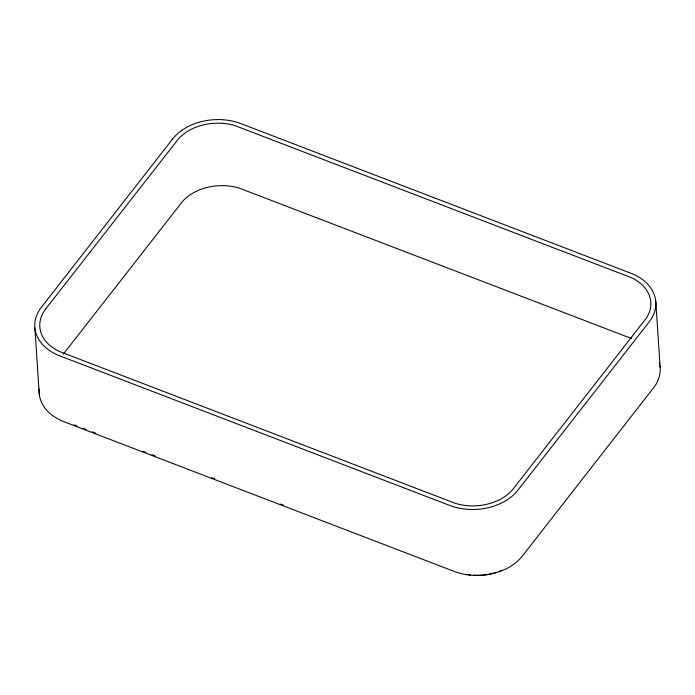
<?xml version="1.0" encoding="UTF-8"?>
<svg xmlns="http://www.w3.org/2000/svg" width="695" height="695" viewBox="0 0 695 695"><rect width="100%" height="100%" fill="white"/><g stroke="black" fill="none" stroke-linecap="round" stroke-linejoin="round"><path stroke-width="1.04" d="M63.262 354.215L182.689 201.229A45.053 32.413 -3.8 0 1 239.818 188.336L631.408 338.465M74.052 424.801L77.084 425.974M83.165 428.302L86.197 429.467M92.279 431.795L95.311 432.959M142.901 451.22L145.933 452.384M152.014 454.712L155.046 455.877M211.749 477.63L214.79 478.794M280.598 504.04L283.638 505.204M655.759 301.274L660.137 367.203M34.863 327.805L39.241 393.735M659.946 365.648A50.066 36.018 -3.8 0 1 653.569 387.801L522.423 555.974A50.066 36.018 -3.8 0 1 454.113 571.386L64.166 421.796A50.066 36.018 -3.8 0 1 39.233 389.018M659.286 362.555A50.066 36.018 -3.8 0 1 659.659 364.093M501.851 570.195A45.053 32.413 -3.8 0 1 499.253 571.273M496.578 572.237A45.053 32.413 -3.8 0 1 494.744 572.81M493.815 573.08A45.053 32.413 -3.8 0 1 491.947 573.566M491 573.783A45.053 32.413 -3.8 0 1 483.277 575.017M482.295 575.104A45.053 32.413 -3.8 0 1 473.477 575.182M470.567 574.93A45.053 32.413 -3.8 0 1 467.7 574.539M45.809 308.815L44.384 310.787A45.053 32.413 -3.8 0 0 59.779 351.609L454.834 503.163A45.053 32.413 -3.8 0 0 512.154 490.227L646.237 318.293A45.053 32.413 -3.8 0 0 630.843 277.461L235.674 125.873A45.053 32.413 -3.8 0 0 178.537 138.765L45.809 308.815M172.577 139.035L41.431 307.207A50.066 36.018 -3.8 0 0 59.787 355.857L449.734 505.447A50.066 36.018 -3.8 0 0 518.044 490.045L649.182 321.872A50.066 36.018 -3.8 0 0 630.834 273.213L240.887 123.623A50.066 36.018 -3.8 0 0 172.577 139.035"/></g></svg>
